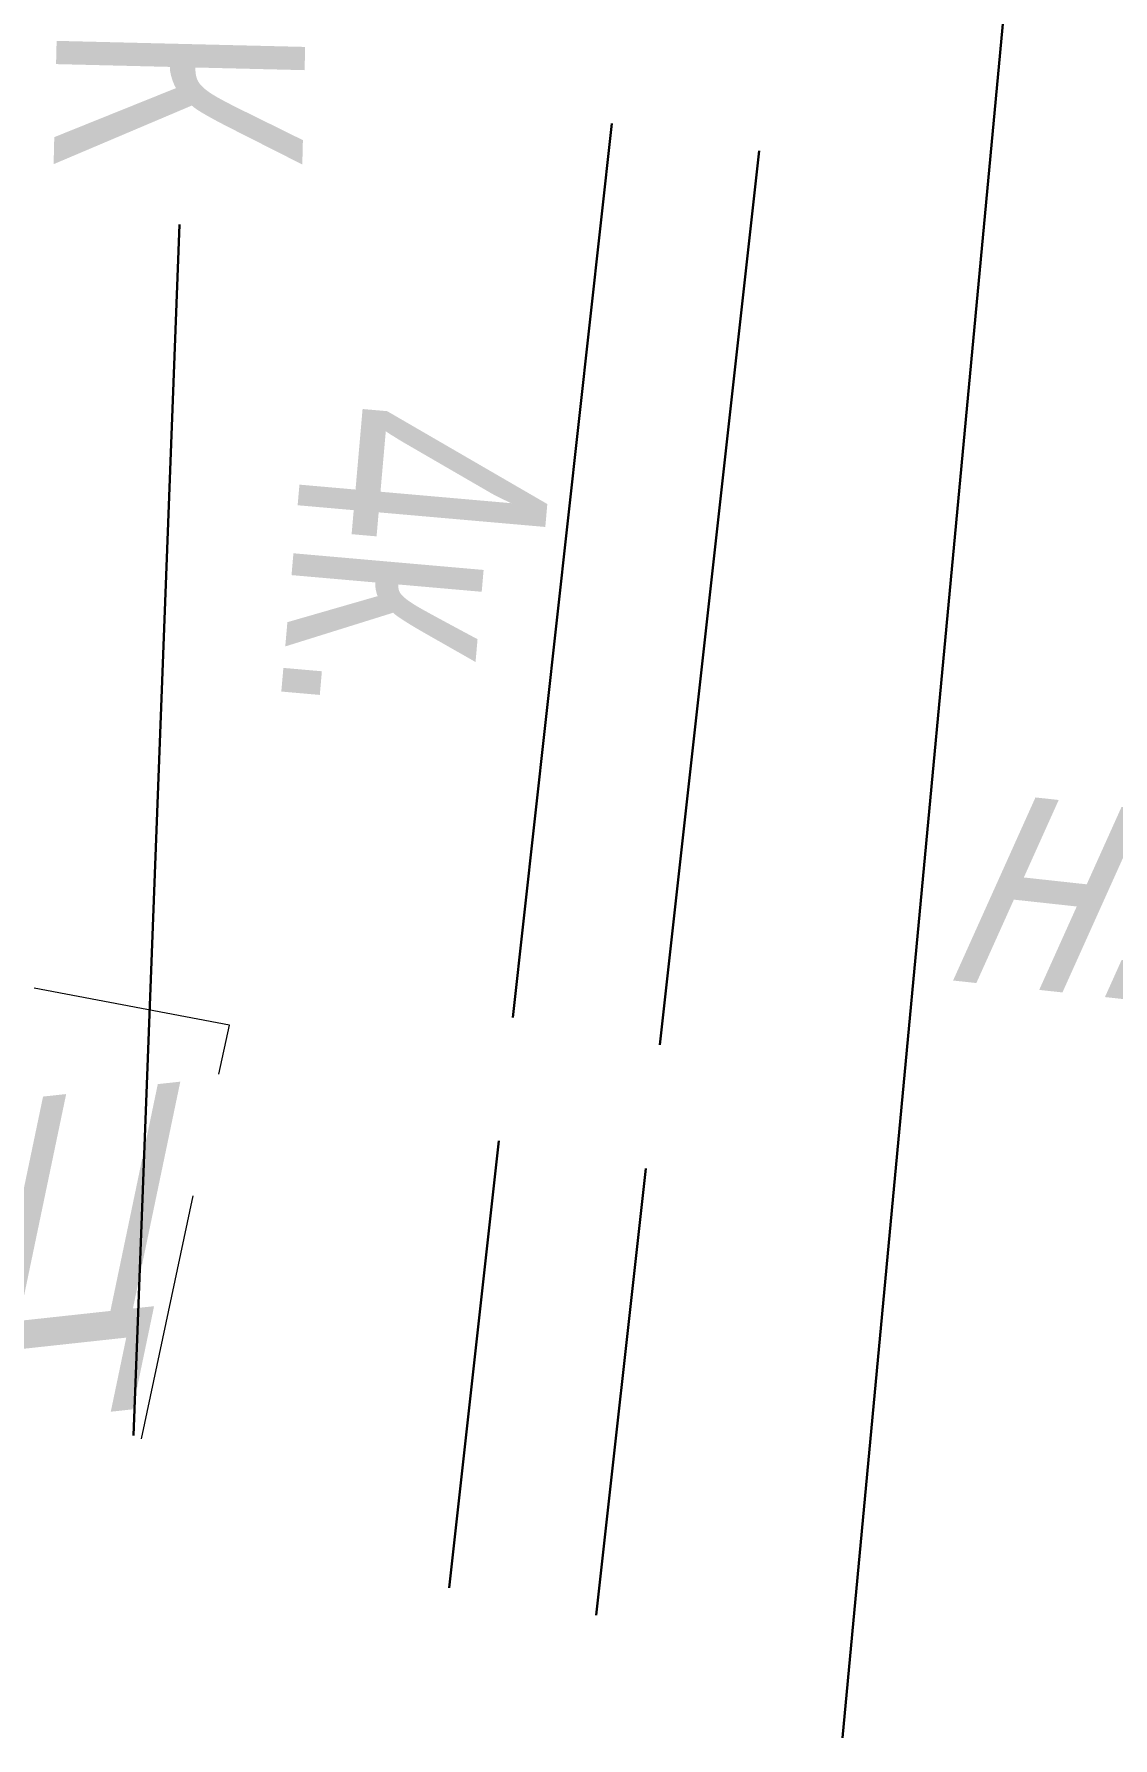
# Model space of a CAD drawing. Extents: x 10098 to 11902, y 8648 to 10202.
# Drawn here: x 11376.45 to 11380.79, y 9040.42 to 9047.27 of the extents above; entities that cross this region are included whole.
import ezdxf

# ---------------------------------------------------------------- set-up
doc = ezdxf.new("R2010")
doc.units = 0
for name, color, linetype in [('1_Водопровод', 7, 'Continuous'), ('23_Ограждения', 7, 'Continuous'), ('38_Высотные_отметки', 7, 'Continuous'), ('52_Топонимика', 7, 'Continuous')]:
    doc.layers.add(name, color=color, linetype=linetype)
doc.layers.add('4_Канализация', color=16, linetype='Continuous', lineweight=30)
doc.layers.add('7_Электрокабели', color=1, linetype='Continuous', lineweight=30)
doc.styles.add('mggt', font='russian_1251.shx', dxfattribs={"width": 0.75, "oblique": 18, "height": 1})

msp = doc.modelspace()

# ---------------------------------------------------------------- linework, layer by layer
at = {"layer": '1_Водопровод', "color": 8, "linetype": 'Continuous', "lineweight": 30}
msp.add_line((11379.6984, 9040.4184), (11380.4451, 9048.3916), dxfattribs=at)
at = {"layer": '23_Ограждения', "color": 8, "linetype": 'Continuous', "lineweight": 15}
for p, q in [((11377.233, 9043.285), (11376.448, 9043.434)), ((11377.191, 9043.088), (11377.233, 9043.285)), ((11376.879, 9041.621), (11377.087, 9042.599))]:
    msp.add_line(p, q, dxfattribs=at)
at = {"layer": '4_Канализация', "color": 8, "linetype": 'Continuous', "lineweight": 30}
msp.add_line((11377.0325, 9046.506), (11376.8474, 9041.6344), dxfattribs=at)
at = {"layer": '7_Электрокабели', "color": 8, "linetype": 'Continuous', "lineweight": 30}
for p, q in [((11378.7718, 9046.912), (11378.3724, 9043.3164)), ((11379.3633, 9046.8019), (11378.9638, 9043.2063)), ((11378.3172, 9042.8194), (11378.1175, 9041.0216)), ((11378.9086, 9042.7093), (11378.7089, 9040.9115))]:
    msp.add_line(p, q, dxfattribs=at)

# ---------------------------------------------------------------- texts
at = {"layer": '38_Высотные_отметки', "color": 8, "lineweight": 15, "style": 'mggt', "oblique": 18, "width": 0.8}
msp.add_text('н.н.', height=1, rotation=353.77496, dxfattribs=at).set_placement((11380.0702, 9043.4729))
at = {"layer": '4_Канализация', "color": 8, "linetype": 'Continuous', "lineweight": 15, "style": 'mggt', "width": 0.75}
msp.add_text('К                   ', height=1, rotation=268.60445, dxfattribs=at).set_placement((11376.5401, 9047.3265))
at = {"layer": '52_Топонимика', "color": 8, "linetype": 'Continuous', "lineweight": 15, "style": 'mggt', "oblique": 18, "width": 0.75}
msp.add_text('Ц', height=1, rotation=6.20064, dxfattribs=at).set_placement((11376.1867, 9041.9599))
at = {"layer": '7_Электрокабели', "color": 8, "linetype": 'Continuous', "lineweight": 15, "style": 'mggt', "width": 0.75}
msp.add_text('4к.', height=1, rotation=264.98989, dxfattribs=at).set_placement((11377.5452, 9045.8062))

doc.saveas('drawing.dxf')
